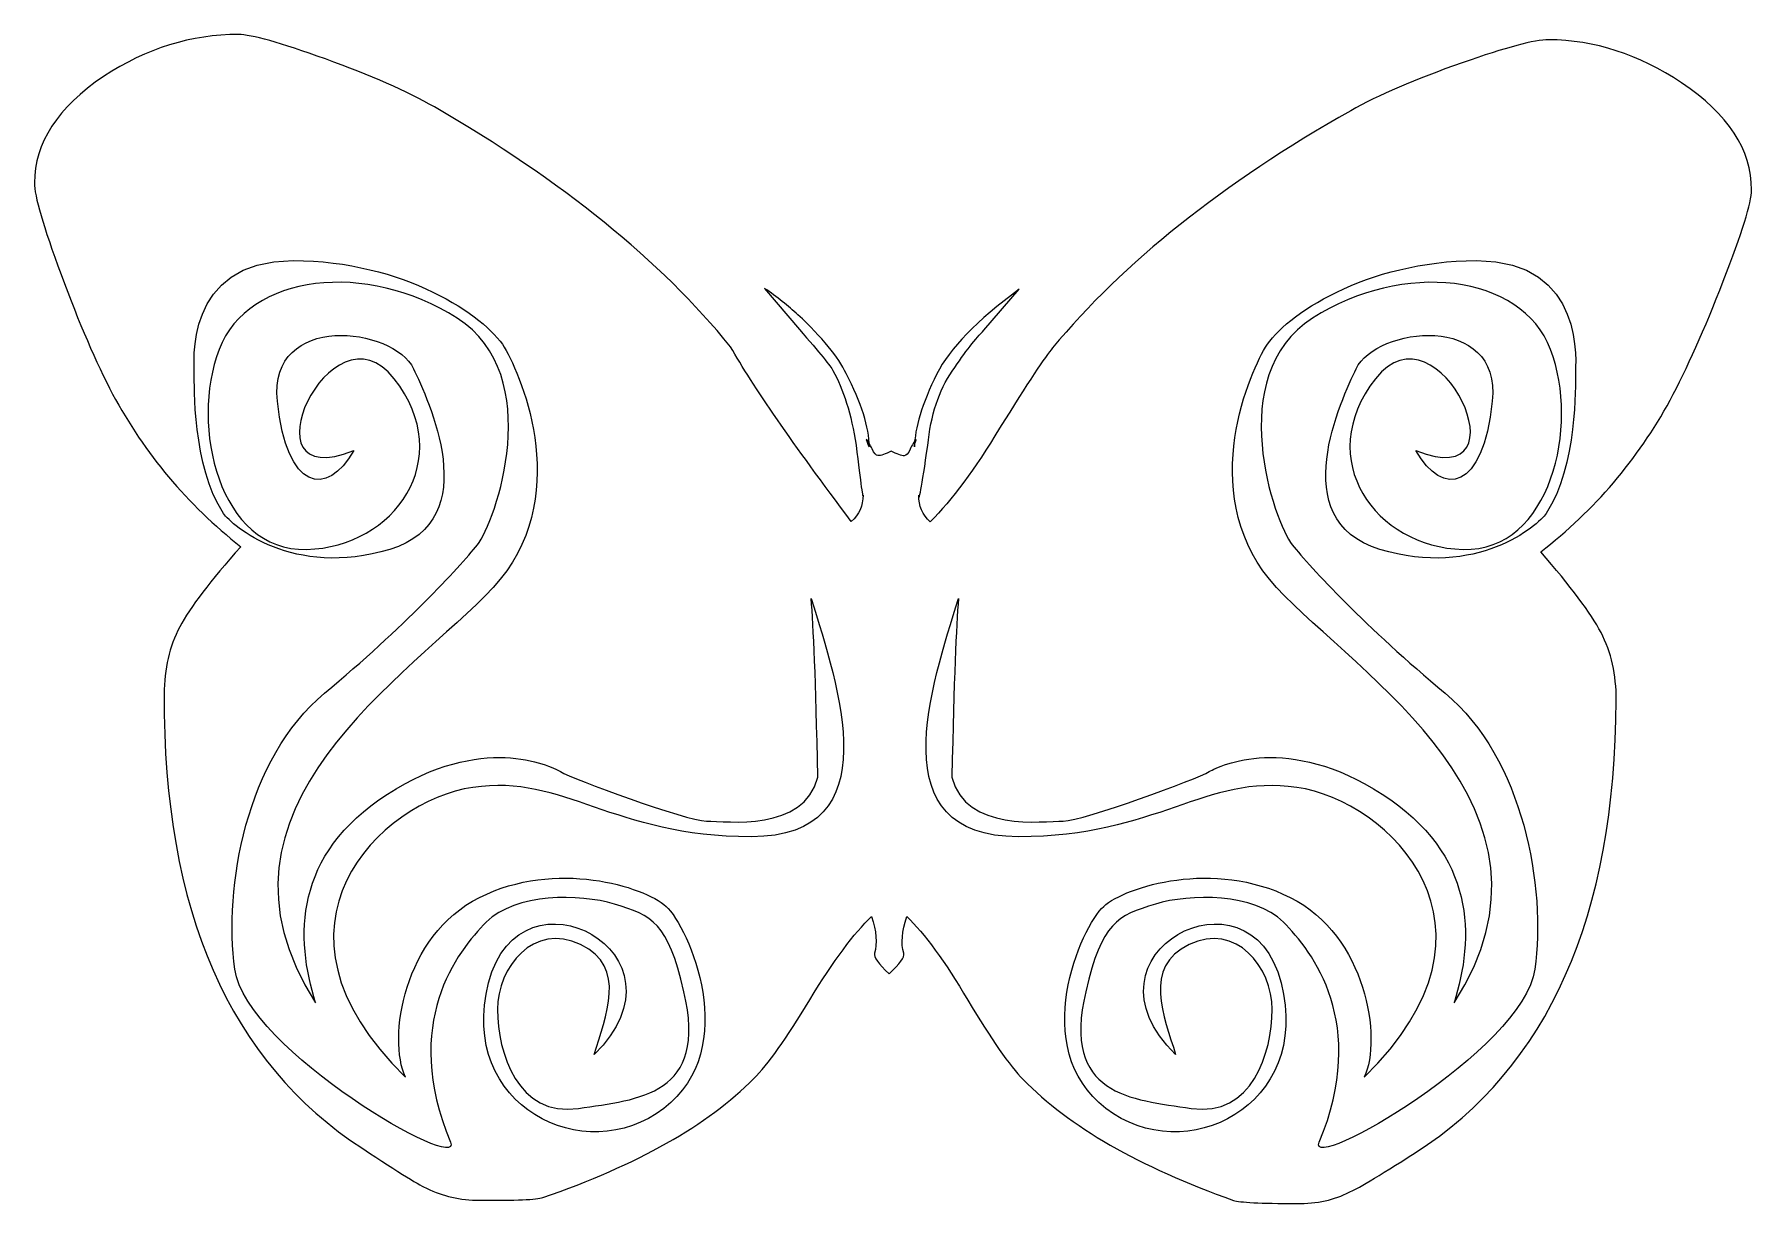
# Model space of a CAD drawing. Header units: centimetres. Extents: x -10.6 to 11, y -7.8 to 6.9.
import ezdxf

# ---------------------------------------------------------------- set-up
doc = ezdxf.new("R2010")
doc.units = ezdxf.units.CM
doc.header["$MEASUREMENT"] = 0
doc.layers.add('Camada 1', color=7, linetype='Continuous')

msp = doc.modelspace()

# ---------------------------------------------------------------- linework, layer by layer
at = {"layer": 'Camada 1'}
for points, knots in [([(11.01656, 4.9421), (11.01616, 4.78234), (10.89792, 4.39888), (10.66101, 3.79249), (10.66101, 3.79249), (10.4268, 3.1853), (10.20273, 2.68669), (9.99296, 2.29389), (9.99296, 2.29389), (9.58505, 1.54713), (9.04186, 0.91086), (8.36487, 0.38508), (8.36487, 0.38508), (8.74251, -0.04606), (8.99609, -0.38496), (9.12367, -0.63039), (9.12367, -0.63039), (9.25279, -0.87658), (9.316, -1.15964), (9.3152, -1.47872), (9.3152, -1.47872), (9.30435, -4.20409), (8.46062, -6.10398), (6.78642, -7.17721), (6.78642, -7.17721), (6.30718, -7.48275), (6.03072, -7.64714), (5.95552, -7.67158), (5.95552, -7.67158), (5.77251, -7.76889), (5.55071, -7.81697), (5.29287, -7.8158), (5.29287, -7.8158), (4.83884, -7.81387), (4.57479, -7.80069), (4.50153, -7.77587), (4.50153, -7.77587), (3.31196, -7.35322), (2.4295, -6.84647), (1.85525, -6.25515), (1.85525, -6.25515), (1.68309, -6.08301), (1.45202, -5.74956), (1.15926, -5.25794), (1.15926, -5.25794), (0.8669, -4.76589), (0.61062, -4.415), (0.38961, -4.20485), (0.38961, -4.20485), (0.32796, -4.38942), (0.31518, -4.54256), (0.35159, -4.66546), (0.35159, -4.66546), (0.3636, -4.71433), (0.30235, -4.8004), (0.16665, -4.9229), (0.16665, -4.9229), (0.03095, -4.7996), (-0.02877, -4.71277), (-0.01673, -4.6643), (-0.01673, -4.6643), (0.0197, -4.54137), (0.00809, -4.38786), (-0.0524, -4.20329), (-0.0524, -4.20329), (-0.27341, -4.41149), (-0.5328, -4.76008), (-0.8298, -5.25017), (-0.8298, -5.25017), (-1.12526, -5.73946), (-1.36021, -6.07062), (-1.53391, -6.24196), (-1.53391, -6.24196), (-2.11319, -6.82822), (-2.99954, -7.32839), (-4.19104, -7.74093), (-4.19104, -7.74093), (-4.26473, -7.76535), (-4.52992, -7.7762), (-4.98434, -7.77427), (-4.98434, -7.77427), (-5.23016, -7.7735), (-5.45001, -7.72389), (-5.6462, -7.62462), (-5.6462, -7.62462), (-5.71949, -7.5998), (-5.98857, -7.43309), (-6.45463, -7.12445), (-6.45463, -7.12445), (-8.13197, -6.03732), (-8.96557, -4.13044), (-8.95435, -1.40547), (-8.95435, -1.40547), (-8.95319, -1.08599), (-8.88765, -0.8041), (-8.75739, -0.55864), (-8.75739, -0.55864), (-8.62788, -0.31401), (-8.3716, 0.02294), (-7.98928, 0.45101), (-7.98928, 0.45101), (-8.66278, 0.98142), (-9.20017, 1.62235), (-9.60263, 2.3726), (-9.60263, 2.3726), (-9.81006, 2.76691), (-10.02528, 3.26747), (-10.25091, 3.87623), (-10.25091, 3.87623), (-10.47424, 4.48496), (-10.58669, 4.86921), (-10.5863, 5.02857), (-10.5863, 5.02857), (-10.58397, 5.53183), (-10.29433, 5.9793), (-9.71585, 6.36935), (-9.71585, 6.36935), (-9.17303, 6.72315), (-8.60772, 6.89918), (-8.01873, 6.89706), (-8.01873, 6.89706), (-7.85977, 6.89629), (-7.49451, 6.79374), (-6.92418, 6.58901), (-6.92418, 6.58901), (-6.35461, 6.38372), (-5.89783, 6.18248), (-5.55393, 5.98473), (-5.55393, 5.98473), (-3.9495, 5.05729), (-2.70799, 4.0511), (-1.82783, 2.96779), (-1.82783, 2.96779), (-1.54867, 2.47537), (-1.04189, 1.74295), (-0.3087, 0.76974), (-0.3087, 0.76974), (-0.21059, 0.85581), (-0.16098, 0.96593), (-0.16019, 1.10126), (-0.16019, 1.10126), (-0.16019, 1.0272), (-0.18966, 1.2362), (-0.24898, 1.72745), (-0.24898, 1.72745), (-0.30907, 2.12099), (-0.40641, 2.43389), (-0.54055, 2.66807), (-0.54055, 2.66807), (-0.5646, 2.71694), (-0.70377, 2.88984), (-0.96124, 3.1853), (-0.96124, 3.1853), (-0.96124, 3.1853), (-1.40092, 3.70253), (-1.40092, 3.70253), (-1.40092, 3.70253), (-1.24273, 3.59201), (-1.10236, 3.48036), (-0.97947, 3.36987), (-0.97947, 3.36987), (-0.67393, 3.08602), (-0.47232, 2.83946), (-0.37424, 2.63084), (-0.37424, 2.63084), (-0.17959, 2.26095), (-0.08304, 1.95388), (-0.08383, 1.70882), (-0.08383, 1.70882), (-0.09584, 1.72044), (-0.10785, 1.75147), (-0.1195, 1.80111), (-0.1195, 1.80111), (-0.09585, 1.77629), (-0.0718, 1.73637), (-0.04698, 1.68091), (-0.04698, 1.68091), (-0.02296, 1.62508), (0.00226, 1.59714), (0.02668, 1.59714), (0.02668, 1.59714), (0.06391, 1.59714), (0.11934, 1.61577), (0.19263, 1.6522), (0.19263, 1.6522), (0.26629, 1.61497), (0.32175, 1.59598), (0.35778, 1.59558), (0.35778, 1.59558), (0.38299, 1.59598), (0.40742, 1.62349), (0.43144, 1.67855), (0.43144, 1.67855), (0.45665, 1.73401), (0.48108, 1.77393), (0.50706, 1.79835), (0.50706, 1.79835), (0.49309, 1.76192), (0.4865, 1.73051), (0.48687, 1.70646), (0.48687, 1.70646), (0.48764, 1.93908), (0.58188, 2.24618), (0.76799, 2.62615), (0.76799, 2.62615), (0.92772, 2.9441), (1.27205, 3.29848), (1.80323, 3.69009), (1.80323, 3.69009), (1.80323, 3.69009), (1.35966, 3.17595), (1.35966, 3.17595), (1.35966, 3.17595), (1.26041, 3.07824), (1.12661, 2.90687), (0.96146, 2.66221), (0.96146, 2.66221), (0.79356, 2.41715), (0.69082, 2.10426), (0.65322, 1.72349), (0.65322, 1.72349), (0.578, 1.19618), (0.53921, 0.98758), (0.53961, 1.09846), (0.53961, 1.09846), (0.53921, 0.96276), (0.58808, 0.85264), (0.685, 0.76577), (0.685, 0.76577), (0.95797, 1.03565), (1.24721, 1.42686), (1.55625, 1.94097), (1.55625, 1.94097), (1.91376, 2.51676), (2.13746, 2.8537), (2.22276, 2.95178), (2.22276, 2.95178), (3.11184, 4.02813), (4.36266, 5.02381), (5.97405, 5.93848), (5.97405, 5.93848), (6.31796, 6.1335), (6.78518, 6.33395), (7.37608, 6.54062), (7.37608, 6.54062), (7.92861, 6.73467), (8.29154, 6.83142), (8.46444, 6.83063), (8.46444, 6.83063), (9.04142, 6.8283), (9.59778, 6.64762), (10.13751, 6.28974), (10.13751, 6.28974), (10.72536, 5.89473), (11.01889, 5.44576), (11.01656, 4.9421)], [0, 0, 0, 0, 0.01538462, 0.01538462, 0.01538462, 0.01538462, 0.03076923, 0.03076923, 0.03076923, 0.03076923, 0.04615385, 0.04615385, 0.04615385, 0.04615385, 0.06153846, 0.06153846, 0.06153846, 0.06153846, 0.07692308, 0.07692308, 0.07692308, 0.07692308, 0.09230769, 0.09230769, 0.09230769, 0.09230769, 0.10769231, 0.10769231, 0.10769231, 0.10769231, 0.12307692, 0.12307692, 0.12307692, 0.12307692, 0.13846154, 0.13846154, 0.13846154, 0.13846154, 0.15384615, 0.15384615, 0.15384615, 0.15384615, 0.16923077, 0.16923077, 0.16923077, 0.16923077, 0.18461538, 0.18461538, 0.18461538, 0.18461538, 0.2, 0.2, 0.2, 0.2, 0.21538462, 0.21538462, 0.21538462, 0.21538462, 0.23076923, 0.23076923, 0.23076923, 0.23076923, 0.24615385, 0.24615385, 0.24615385, 0.24615385, 0.26153846, 0.26153846, 0.26153846, 0.26153846, 0.27692308, 0.27692308, 0.27692308, 0.27692308, 0.29230769, 0.29230769, 0.29230769, 0.29230769, 0.30769231, 0.30769231, 0.30769231, 0.30769231, 0.32307692, 0.32307692, 0.32307692, 0.32307692, 0.33846154, 0.33846154, 0.33846154, 0.33846154, 0.35384615, 0.35384615, 0.35384615, 0.35384615, 0.36923077, 0.36923077, 0.36923077, 0.36923077, 0.38461538, 0.38461538, 0.38461538, 0.38461538, 0.4, 0.4, 0.4, 0.4, 0.41538462, 0.41538462, 0.41538462, 0.41538462, 0.43076923, 0.43076923, 0.43076923, 0.43076923, 0.44615385, 0.44615385, 0.44615385, 0.44615385, 0.46153846, 0.46153846, 0.46153846, 0.46153846, 0.47692308, 0.47692308, 0.47692308, 0.47692308, 0.49230769, 0.49230769, 0.49230769, 0.49230769, 0.50769231, 0.50769231, 0.50769231, 0.50769231, 0.52307692, 0.52307692, 0.52307692, 0.52307692, 0.53846154, 0.53846154, 0.53846154, 0.53846154, 0.55384615, 0.55384615, 0.55384615, 0.55384615, 0.56923077, 0.56923077, 0.56923077, 0.56923077, 0.58461538, 0.58461538, 0.58461538, 0.58461538, 0.6, 0.6, 0.6, 0.6, 0.61538462, 0.61538462, 0.61538462, 0.61538462, 0.63076923, 0.63076923, 0.63076923, 0.63076923, 0.64615385, 0.64615385, 0.64615385, 0.64615385, 0.66153846, 0.66153846, 0.66153846, 0.66153846, 0.67692308, 0.67692308, 0.67692308, 0.67692308, 0.69230769, 0.69230769, 0.69230769, 0.69230769, 0.70769231, 0.70769231, 0.70769231, 0.70769231, 0.72307692, 0.72307692, 0.72307692, 0.72307692, 0.73846154, 0.73846154, 0.73846154, 0.73846154, 0.75384615, 0.75384615, 0.75384615, 0.75384615, 0.76923077, 0.76923077, 0.76923077, 0.76923077, 0.78461538, 0.78461538, 0.78461538, 0.78461538, 0.8, 0.8, 0.8, 0.8, 0.81538462, 0.81538462, 0.81538462, 0.81538462, 0.83076923, 0.83076923, 0.83076923, 0.83076923, 0.84615385, 0.84615385, 0.84615385, 0.84615385, 0.86153846, 0.86153846, 0.86153846, 0.86153846, 0.87692308, 0.87692308, 0.87692308, 0.87692308, 0.89230769, 0.89230769, 0.89230769, 0.89230769, 0.90769231, 0.90769231, 0.90769231, 0.90769231, 0.92307692, 0.92307692, 0.92307692, 0.92307692, 0.93846154, 0.93846154, 0.93846154, 0.93846154, 0.95384615, 0.95384615, 0.95384615, 0.95384615, 0.96923077, 0.96923077, 0.96923077, 0.96923077, 1, 1, 1, 1]), ([(-4.90022, -4.27352), (-4.53303, -3.90593), (-3.72502, -3.91332), (-3.28957, -4.04749), (-3.28957, -4.04749), (-2.80763, -4.19714), (-2.62036, -4.26733), (-2.41369, -5.1494), (-2.41369, -5.1494), (-2.10818, -6.45298), (-2.979, -6.50568), (-3.74166, -6.6189), (-3.74166, -6.6189), (-4.50432, -6.73212), (-4.75906, -5.91246), (-4.75906, -5.37507), (-4.75906, -5.37507), (-4.75906, -4.83844), (-4.30697, -4.2735), (-3.71374, -4.55579), (-3.71374, -4.55579), (-3.12012, -4.83844), (-3.40278, -5.46035), (-3.54393, -5.94075), (-3.54393, -5.94075), (-2.24424, -4.66937), (-4.47643, -3.48216), (-4.8723, -5.03619), (-4.8723, -5.03619), (-5.26777, -6.59062), (-3.65715, -7.38196), (-2.66803, -6.6189), (-2.66803, -6.6189), (-1.67891, -5.85584), (-2.35707, -4.33012), (-2.63972, -4.07538), (-2.63972, -4.07538), (-2.92198, -3.8218), (-4.02431, -3.48216), (-4.98512, -3.96254), (-4.98512, -3.96254), (-5.94593, -4.44294), (-6.14368, -5.7426), (-5.91762, -6.2234), (-5.91762, -6.2234), (-7.86715, -4.32972), (-6.22858, -2.74778), (-5.06966, -2.57831), (-5.06966, -2.57831), (-3.9115, -2.4089), (-3.31791, -3.19947), (-1.56573, -3.19947), (-1.56573, -3.19947), (0.18605, -3.19947), (-0.47387, -1.30153), (-0.81315, -0.1992), (-0.81315, -0.1992), (-0.78484, -0.56639), (-0.75499, -1.18364), (-0.73018, -2.44919), (-0.73018, -2.44919), (-0.90388, -3.14401), (-1.8767, -3.00209), (-2.13104, -3.00209), (-2.13104, -3.00209), (-2.38538, -3.00209), (-3.8266, -2.46549), (-3.96772, -2.38016), (-3.96772, -2.38016), (-4.10925, -2.29565), (-4.95644, -1.89978), (-6.14368, -2.66244), (-6.14368, -2.66244), (-7.33092, -3.4255), (-7.30224, -4.47158), (-7.04787, -5.29086), (-7.04787, -5.29086), (-8.63021, -2.83225), (-5.83272, -1.165), (-4.81569, -0.06309), (-4.81569, -0.06309), (-3.79789, 1.03885), (-4.44541, 2.57581), (-4.67416, 2.96044), (-4.67416, 2.96044), (-4.9126, 3.3606), (-5.94591, 4.05153), (-7.33089, 4.05153), (-7.33089, 4.05153), (-8.71585, 4.05153), (-8.57396, 2.73401), (-8.57396, 2.62159), (-8.57396, 2.62159), (-8.57396, 2.50837), (-8.59955, 1.45917), (-8.20637, 0.86904), (-8.20637, 0.86904), (-8.10596, 0.7186), (-7.33089, 0.05015), (-6.11534, 0.41695), (-6.11534, 0.41695), (-4.90019, 0.78454), (-5.64348, 2.32147), (-5.81641, 2.69062), (-5.81641, 2.69062), (-6.06263, 3.2164), (-7.64145, 3.41259), (-7.52824, 2.28194), (-7.52824, 2.28194), (-7.41502, 1.15209), (-6.90671, 1.06679), (-6.56783, 1.66041), (-6.56783, 1.66041), (-8.00825, 1.09005), (-6.85009, 3.582), (-6.05875, 2.56499), (-6.05875, 2.56499), (-5.26778, 1.54759), (-6.05875, 0.44565), (-7.16108, 0.41694), (-7.16108, 0.41694), (-8.26302, 0.38903), (-8.6306, 1.97097), (-8.26302, 2.93215), (-8.26302, 2.93215), (-7.89543, 3.89293), (-6.39802, 4.05152), (-5.26778, 3.32762), (-5.26778, 3.32762), (-4.13716, 2.60372), (-4.78738, 0.75658), (-5.01304, 0.47353), (-5.01304, 0.47353), (-5.23947, 0.19127), (-5.94593, -0.57181), (-6.93503, -1.39147), (-6.93503, -1.39147), (-7.92412, -2.21036), (-8.20641, -3.84966), (-8.06488, -4.86709), (-8.06488, -4.86709), (-7.92375, -5.88449), (-5.17746, -7.46411), (-5.35232, -7.04302), (-5.35232, -7.04302), (-5.97424, -5.54567), (-5.26777, -4.64108), (-4.90022, -4.27352)], [0, 0, 0, 0, 0.02631579, 0.02631579, 0.02631579, 0.02631579, 0.05263158, 0.05263158, 0.05263158, 0.05263158, 0.07894737, 0.07894737, 0.07894737, 0.07894737, 0.10526316, 0.10526316, 0.10526316, 0.10526316, 0.13157895, 0.13157895, 0.13157895, 0.13157895, 0.15789474, 0.15789474, 0.15789474, 0.15789474, 0.18421053, 0.18421053, 0.18421053, 0.18421053, 0.21052632, 0.21052632, 0.21052632, 0.21052632, 0.23684211, 0.23684211, 0.23684211, 0.23684211, 0.26315789, 0.26315789, 0.26315789, 0.26315789, 0.28947368, 0.28947368, 0.28947368, 0.28947368, 0.31578947, 0.31578947, 0.31578947, 0.31578947, 0.34210526, 0.34210526, 0.34210526, 0.34210526, 0.36842105, 0.36842105, 0.36842105, 0.36842105, 0.39473684, 0.39473684, 0.39473684, 0.39473684, 0.42105263, 0.42105263, 0.42105263, 0.42105263, 0.44736842, 0.44736842, 0.44736842, 0.44736842, 0.47368421, 0.47368421, 0.47368421, 0.47368421, 0.5, 0.5, 0.5, 0.5, 0.52631579, 0.52631579, 0.52631579, 0.52631579, 0.55263158, 0.55263158, 0.55263158, 0.55263158, 0.57894737, 0.57894737, 0.57894737, 0.57894737, 0.60526316, 0.60526316, 0.60526316, 0.60526316, 0.63157895, 0.63157895, 0.63157895, 0.63157895, 0.65789474, 0.65789474, 0.65789474, 0.65789474, 0.68421053, 0.68421053, 0.68421053, 0.68421053, 0.71052632, 0.71052632, 0.71052632, 0.71052632, 0.73684211, 0.73684211, 0.73684211, 0.73684211, 0.76315789, 0.76315789, 0.76315789, 0.76315789, 0.78947368, 0.78947368, 0.78947368, 0.78947368, 0.81578947, 0.81578947, 0.81578947, 0.81578947, 0.84210526, 0.84210526, 0.84210526, 0.84210526, 0.86842105, 0.86842105, 0.86842105, 0.86842105, 0.89473684, 0.89473684, 0.89473684, 0.89473684, 0.92105263, 0.92105263, 0.92105263, 0.92105263, 0.94736842, 0.94736842, 0.94736842, 0.94736842, 1, 1, 1, 1]), ([(5.5794, -7.04308), (5.40454, -7.46416), (8.15083, -5.88455), (8.29196, -4.86715), (8.29196, -4.86715), (8.43349, -3.84972), (8.1512, -2.21042), (7.16211, -1.39153), (7.16211, -1.39153), (6.17299, -0.57188), (5.46655, 0.19121), (5.2401, 0.47347), (5.2401, 0.47347), (5.01446, 0.75652), (4.36422, 2.60366), (5.49484, 3.32756), (5.49484, 3.32756), (6.62509, 4.05146), (8.1225, 3.89287), (8.49008, 2.93209), (8.49008, 2.93209), (8.85767, 1.97089), (8.49008, 0.38894), (7.38814, 0.41688), (7.38814, 0.41688), (6.28583, 0.44556), (5.49483, 1.5475), (6.28583, 2.56493), (6.28583, 2.56493), (7.07717, 3.58194), (8.23536, 1.08998), (6.79491, 1.66035), (6.79491, 1.66035), (7.13379, 1.06673), (7.64211, 1.15203), (7.75532, 2.28188), (7.75532, 2.28188), (7.86854, 3.4125), (6.28969, 3.21631), (6.04349, 2.69056), (6.04349, 2.69056), (5.87056, 2.32144), (5.12729, 0.78448), (6.34244, 0.41689), (6.34244, 0.41689), (7.55796, 0.0501), (8.33303, 0.71854), (8.43347, 0.86898), (8.43347, 0.86898), (8.82661, 1.45911), (8.80106, 2.50831), (8.80106, 2.62153), (8.80106, 2.62153), (8.80106, 2.73398), (8.94296, 4.05147), (7.55799, 4.05147), (7.55799, 4.05147), (6.17302, 4.05147), (5.13972, 3.36054), (4.90126, 2.96038), (4.90126, 2.96038), (4.6725, 2.57576), (4.02499, 1.03879), (5.04279, -0.06315), (5.04279, -0.06315), (6.0598, -1.16506), (8.85731, -2.83231), (7.27497, -5.29092), (7.27497, -5.29092), (7.52931, -4.47164), (7.55799, -3.42555), (6.37076, -2.6625), (6.37076, -2.6625), (5.18355, -1.89984), (4.33633, -2.29571), (4.19483, -2.38022), (4.19483, -2.38022), (4.0537, -2.46555), (2.61249, -3.00215), (2.35815, -3.00215), (2.35815, -3.00215), (2.10381, -3.00215), (1.13096, -3.14405), (0.95729, -2.44925), (0.95729, -2.44925), (0.98211, -1.18369), (1.01195, -0.56645), (1.04026, -0.19926), (1.04026, -0.19926), (0.70101, -1.30157), (0.04106, -3.19953), (1.79284, -3.19953), (1.79284, -3.19953), (3.54502, -3.19953), (4.13861, -2.40895), (5.29677, -2.57837), (5.29677, -2.57837), (6.45572, -2.74781), (8.09426, -4.32975), (6.14476, -6.22346), (6.14476, -6.22346), (6.37079, -5.74266), (6.17304, -4.443), (5.21226, -3.9626), (5.21226, -3.9626), (4.25148, -3.48222), (3.14912, -3.82187), (2.86686, -4.07544), (2.86686, -4.07544), (2.58418, -4.33018), (1.90608, -5.8559), (2.89514, -6.61896), (2.89514, -6.61896), (3.88426, -7.38202), (5.49488, -6.59068), (5.09941, -5.03625), (5.09941, -5.03625), (4.70354, -3.48225), (2.47138, -4.66946), (3.77104, -5.94081), (3.77104, -5.94081), (3.62991, -5.46043), (3.34726, -4.8385), (3.94088, -4.55585), (3.94088, -4.55585), (4.5341, -4.27357), (4.9862, -4.8385), (4.9862, -5.37513), (4.9862, -5.37513), (4.9862, -5.91253), (4.73146, -6.73218), (3.9688, -6.61896), (3.9688, -6.61896), (3.20614, -6.50574), (2.33532, -6.45304), (2.64083, -5.14946), (2.64083, -5.14946), (2.84752, -4.26737), (3.03479, -4.1972), (3.51671, -4.04755), (3.51671, -4.04755), (3.95213, -3.91338), (4.76017, -3.906), (5.12736, -4.27358), (5.12736, -4.27358), (5.49487, -4.64108), (6.20133, -5.54567), (5.5794, -7.04308)], [0, 0, 0, 0, 0.02631579, 0.02631579, 0.02631579, 0.02631579, 0.05263158, 0.05263158, 0.05263158, 0.05263158, 0.07894737, 0.07894737, 0.07894737, 0.07894737, 0.10526316, 0.10526316, 0.10526316, 0.10526316, 0.13157895, 0.13157895, 0.13157895, 0.13157895, 0.15789474, 0.15789474, 0.15789474, 0.15789474, 0.18421053, 0.18421053, 0.18421053, 0.18421053, 0.21052632, 0.21052632, 0.21052632, 0.21052632, 0.23684211, 0.23684211, 0.23684211, 0.23684211, 0.26315789, 0.26315789, 0.26315789, 0.26315789, 0.28947368, 0.28947368, 0.28947368, 0.28947368, 0.31578947, 0.31578947, 0.31578947, 0.31578947, 0.34210526, 0.34210526, 0.34210526, 0.34210526, 0.36842105, 0.36842105, 0.36842105, 0.36842105, 0.39473684, 0.39473684, 0.39473684, 0.39473684, 0.42105263, 0.42105263, 0.42105263, 0.42105263, 0.44736842, 0.44736842, 0.44736842, 0.44736842, 0.47368421, 0.47368421, 0.47368421, 0.47368421, 0.5, 0.5, 0.5, 0.5, 0.52631579, 0.52631579, 0.52631579, 0.52631579, 0.55263158, 0.55263158, 0.55263158, 0.55263158, 0.57894737, 0.57894737, 0.57894737, 0.57894737, 0.60526316, 0.60526316, 0.60526316, 0.60526316, 0.63157895, 0.63157895, 0.63157895, 0.63157895, 0.65789474, 0.65789474, 0.65789474, 0.65789474, 0.68421053, 0.68421053, 0.68421053, 0.68421053, 0.71052632, 0.71052632, 0.71052632, 0.71052632, 0.73684211, 0.73684211, 0.73684211, 0.73684211, 0.76315789, 0.76315789, 0.76315789, 0.76315789, 0.78947368, 0.78947368, 0.78947368, 0.78947368, 0.81578947, 0.81578947, 0.81578947, 0.81578947, 0.84210526, 0.84210526, 0.84210526, 0.84210526, 0.86842105, 0.86842105, 0.86842105, 0.86842105, 0.89473684, 0.89473684, 0.89473684, 0.89473684, 0.92105263, 0.92105263, 0.92105263, 0.92105263, 0.94736842, 0.94736842, 0.94736842, 0.94736842, 1, 1, 1, 1])]:
    msp.add_open_spline(points, degree=3, knots=knots, dxfattribs=at)

doc.saveas('drawing.dxf')
